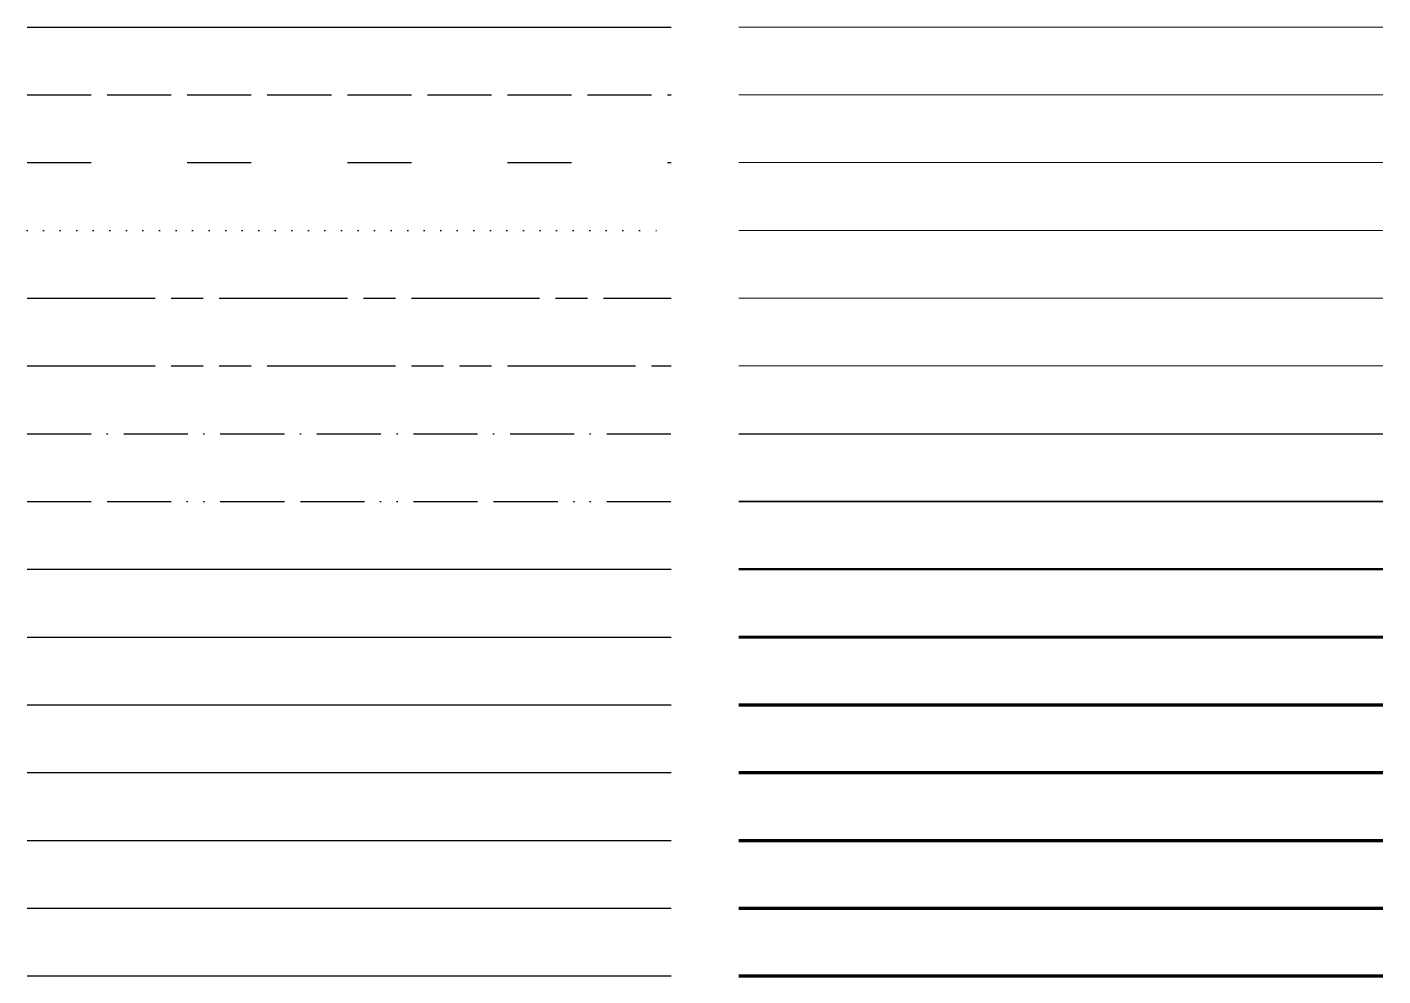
# Paper-space layout 'line-types' of a CAD drawing. Header units: millimetres. Extents: x 18 to 272, y 17 to 195.
import ezdxf
from ezdxf.lldxf.tags import DXFTag

# ---------------------------------------------------------------- set-up
doc = ezdxf.new("R2010")
doc.units = ezdxf.units.MM
doc.header["$MEASUREMENT"] = 0
for name, pattern in [('ACAD_ISO02W100', [15, 12, -3]), ('ACAD_ISO03W100', [30, 12, -18]), ('ACAD_ISO07W100', [3, 0, -3]), ('ACAD_ISO08W100', [36, 24, -3, 6, -3]), ('ACAD_ISO09W100', [45, 24, -3, 6, -3, 6, -3]), ('ACAD_ISO10W100', [18, 12, -3, 0, -3]), ('ACAD_ISO13W100', [36, 12, -3, 12, -3, 0, -3, 0, -3])]:
    doc.linetypes.add(name, pattern=pattern)
doc.styles.get("Standard").update_dxf_attribs({"font": 'arial.ttf'})
doc.linetypes.add('BATTING', pattern='A,0.0001,-0.1,[134,ltypeshp.shx,S=0.1,R=0,X=-0.1,Y=0],-0.2,[134,ltypeshp.shx,S=0.1,R=180,X=0.1,Y=0],-0.1', length=0.4001)
doc.linetypes.add('FENCELINE1', pattern='A,0.25,-0.1,[133,ltypeshp.shx,S=0.1,R=0,X=-0.1,Y=0],-0.1,1', length=1.45)
doc.linetypes.add('FENCELINE2', pattern='A,0.25,-0.1,[132,ltypeshp.shx,S=0.1,R=0,X=-0.1,Y=0],-0.1,1', length=1.45)
tags = doc.linetypes.add('GAS_LINE', pattern='A,0.5,-0.2,["GAS",Standard,S=0.1,R=0,X=-0.1,Y=-0.05],-0.25', length=0.95).pattern_tags.tags
tags[6] = DXFTag(74, 10)
tags = doc.linetypes.add('HOT_WATER_SUPPLY', pattern='A,0.5,-0.2,["HW",Standard,S=0.1,R=0,X=-0.1,Y=-0.05],-0.2', length=0.9).pattern_tags.tags
tags[6] = DXFTag(74, 10)
doc.linetypes.add('TRACKS', pattern='A,0.15,[130,ltypeshp.shx,S=0.25,R=0,X=0,Y=0],0.15', length=0.3)
doc.linetypes.add('ZIGZAG', pattern='A,0.0001,-0.2,[131,ltypeshp.shx,S=0.2,R=0,X=-0.2,Y=0],-0.4,[131,ltypeshp.shx,S=0.2,R=180,X=0.2,Y=0],-0.2', length=0.8001)

psp = doc.layouts.new('line-types')

# ---------------------------------------------------------------- linework, layer by layer
psp.add_line((18.36, 195.06), (139.01, 195.06))
at = {"lineweight": 0}
psp.add_line((151.71, 195.06), (272.36, 195.06), dxfattribs=at)
at = {"linetype": 'ACAD_ISO02W100'}
psp.add_line((18.36, 182.36), (139.01, 182.36), dxfattribs=at)
at = {"lineweight": 5}
psp.add_line((151.71, 182.36), (272.36, 182.36), dxfattribs=at)
at = {"linetype": 'ACAD_ISO03W100'}
psp.add_line((18.36, 169.66), (139.01, 169.66), dxfattribs=at)
at = {"lineweight": 9}
psp.add_line((151.71, 169.66), (272.36, 169.66), dxfattribs=at)
at = {"linetype": 'ACAD_ISO07W100'}
psp.add_line((18.36, 156.96), (139.01, 156.96), dxfattribs=at)
at = {"lineweight": 13}
psp.add_line((151.71, 156.96), (272.36, 156.96), dxfattribs=at)
at = {"linetype": 'ACAD_ISO08W100'}
psp.add_line((18.36, 144.26), (139.01, 144.26), dxfattribs=at)
at = {"lineweight": 15}
psp.add_line((151.71, 144.26), (272.36, 144.26), dxfattribs=at)
at = {"linetype": 'ACAD_ISO09W100'}
psp.add_line((18.36, 131.56), (139.01, 131.56), dxfattribs=at)
at = {"lineweight": 18}
psp.add_line((151.71, 131.56), (272.36, 131.56), dxfattribs=at)
at = {"linetype": 'ACAD_ISO10W100'}
psp.add_line((18.36, 118.86), (139.01, 118.86), dxfattribs=at)
at = {"lineweight": 25}
psp.add_line((151.71, 118.86), (272.36, 118.86), dxfattribs=at)
at = {"linetype": 'ACAD_ISO13W100'}
psp.add_line((18.36, 106.16), (139.01, 106.16), dxfattribs=at)
at = {"lineweight": 35}
psp.add_line((151.71, 106.16), (272.36, 106.16), dxfattribs=at)
at = {"linetype": 'BATTING', "ltscale": 5}
psp.add_line((18.36, 93.46), (139.01, 93.46), dxfattribs=at)
at = {"lineweight": 50}
psp.add_line((151.71, 93.46), (272.36, 93.46), dxfattribs=at)
at = {"linetype": 'FENCELINE1', "ltscale": 5}
psp.add_line((18.36, 80.76), (139.01, 80.76), dxfattribs=at)
at = {"lineweight": 60}
psp.add_line((151.71, 80.76), (272.36, 80.76), dxfattribs=at)
at = {"linetype": 'TRACKS', "ltscale": 5}
psp.add_line((18.36, 68.06), (139.01, 68.06), dxfattribs=at)
at = {"lineweight": 80}
psp.add_line((151.71, 68.06), (272.36, 68.06), dxfattribs=at)
at = {"linetype": 'ZIGZAG', "ltscale": 5}
psp.add_line((18.36, 55.36), (139.01, 55.36), dxfattribs=at)
at = {"lineweight": 100}
psp.add_line((151.71, 55.36), (272.36, 55.36), dxfattribs=at)
at = {"linetype": 'FENCELINE2', "ltscale": 5}
psp.add_line((18.36, 42.66), (139.01, 42.66), dxfattribs=at)
at = {"lineweight": 120}
psp.add_line((151.71, 42.66), (272.36, 42.66), dxfattribs=at)
at = {"linetype": 'HOT_WATER_SUPPLY', "ltscale": 20}
psp.add_line((18.36, 29.96), (139.01, 29.96), dxfattribs=at)
at = {"lineweight": 140}
psp.add_line((151.71, 29.96), (272.36, 29.96), dxfattribs=at)
at = {"linetype": 'GAS_LINE', "ltscale": 20}
psp.add_line((18.36, 17.26), (139.01, 17.26), dxfattribs=at)
at = {"lineweight": 211}
psp.add_line((151.71, 17.26), (272.36, 17.26), dxfattribs=at)

doc.saveas('drawing.dxf')
